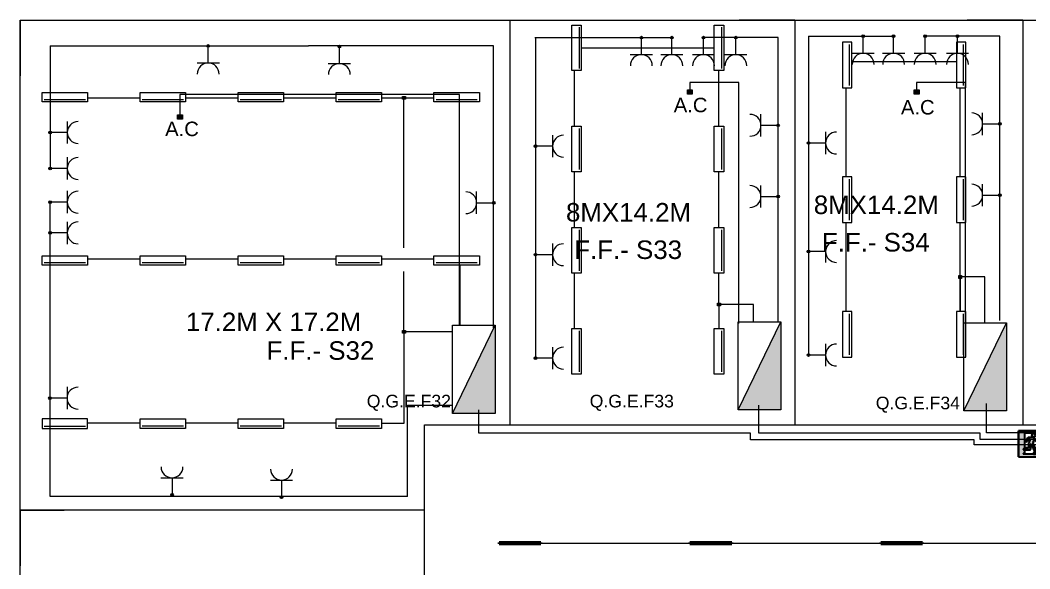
# Model space of a CAD drawing. Extents: x -17539 to 1421, y -3169 to 802964.
# Drawn here: x 319.72 to 355.17, y 392.11 to 411.37 of the extents above; entities that cross this region are included whole.
import ezdxf
from ezdxf.enums import TextEntityAlignment as Align

# ---------------------------------------------------------------- set-up
doc = ezdxf.new("R2010")
doc.units = 0
doc.header["$LTSCALE"] = 25
doc.header["$MEASUREMENT"] = 0
doc.layers.get('0').update_dxf_attribs({"lineweight": 9})
for name, color, linetype, lineweight in [('Iluminação', 10, 'Continuous', 9), ('Quadros', 50, 'Continuous', 9), ('www.cadblocksfree.com', 7, 'Continuous', 9)]:
    doc.layers.add(name, color=color, linetype=linetype, lineweight=lineweight)
doc.layers.add('Simbologia de Emergência', color=6, linetype='Continuous')
doc.layers.add('Tomadas', color=3, linetype='Continuous', lineweight=9, true_color=0x00f500)
doc.styles.add('ROMANS', font='arial.ttf')
doc.styles.get("Standard").update_dxf_attribs({"font": 'arial.ttf'})

# ---------------------------------------------------------------- blocks, each defined once
blk = doc.blocks.new('emergencia seta')
at = {"layer": 'Simbologia de Emergência'}
h = blk.add_hatch(color=98, dxfattribs=at)
h.paths.add_polyline_path([(1.001, 0.298), (0.094, 0.296), (-0.813, 0.294), (-0.811, -0.613), (1.003, -0.609)])
h.paths.add_polyline_path([(-0.131, -0.455), (-0.195, -0.52), (-0.649, -0.521), (-0.585, -0.456), (-0.585, -0.371), (-0.643, -0.371), (-0.595, -0.289), (-0.585, -0.289), (-0.587, 0.224), (-0.133, 0.225)], flags=16)
h.paths.add_polyline_path([(-0.372, -0.172, 0.038289), (-0.372, -0.171)], flags=0)
h.paths.add_polyline_path([(0.186, -0.248), (0.185, -0.067), (0.706, -0.066), (0.597, 0.07), (0.733, 0.07), (0.915, -0.156), (0.734, -0.383), (0.598, -0.383), (0.706, -0.247)], flags=16)
h.paths.add_polyline_path([(-0.349, 0.142, -1), (-0.221, 0.142, -1)], flags=0)
h.paths.add_polyline_path([(-0.188, -0.455), (-0.261, -0.455), (-0.291, -0.52), (-0.218, -0.52)], flags=16)
h.paths.add_polyline_path([(-0.3, -0.17, -0.215507), (-0.301, -0.11), (-0.263, -0.02), (-0.204, -0.069), (-0.132, -0.069), (-0.132, -0.021), (-0.187, -0.021), (-0.277, 0.054, 0.148058), (-0.294, 0.059), (-0.473, 0.059, 0.263654), (-0.498, 0.044), (-0.553, -0.048, 1), (-0.512, -0.072), (-0.462, 0.011), (-0.399, 0.011), (-0.454, -0.127, 0.095479), (-0.459, -0.154), (-0.459, -0.293), (-0.592, -0.294), (-0.635, -0.366), (-0.409, -0.366, 0.414214), (-0.386, -0.343), (-0.387, -0.173, -0.740976), (-0.372, -0.172), (-0.241, -0.446), (-0.169, -0.446)], flags=0)
for p, q in [((-0.813, 0.294), (1.001, 0.298)), ((-0.811, -0.613), (-0.813, 0.294)), ((1.001, 0.298), (1.003, -0.609)), ((1.001, 0.298), (1.001, 0.298)), ((1.001, 0.298), (1.003, -0.609)), ((1.001, 0.298), (1.001, 0.298))]:
    blk.add_line(p, q, dxfattribs=at)
at = {"layer": 'Simbologia de Emergência', "color": 7, "linetype": 'ByBlock', "lineweight": -2, "true_color": 0xffffff}
for p, q in [((1.001, 0.298), (-0.813, 0.294)), ((-0.813, 0.294), (-0.811, -0.613)), ((-0.587, 0.224), (-0.133, 0.225)), ((-0.587, 0.224), (-0.133, 0.225)), ((-0.587, 0.224), (-0.133, 0.225)), ((-0.585, -0.289), (-0.587, 0.224)), ((-0.585, -0.289), (-0.587, 0.224)), ((-0.585, -0.289), (-0.587, 0.224)), ((-0.498, 0.044), (-0.553, -0.048)), ((-0.498, 0.044), (-0.553, -0.048)), ((-0.498, 0.044), (-0.553, -0.048)), ((-0.512, -0.072), (-0.462, 0.011)), ((-0.512, -0.072), (-0.462, 0.011)), ((-0.512, -0.072), (-0.462, 0.011)), ((-0.294, 0.059), (-0.473, 0.059)), ((-0.294, 0.059), (-0.473, 0.059)), ((-0.294, 0.059), (-0.473, 0.059)), ((-0.462, 0.011), (-0.399, 0.011)), ((-0.462, 0.011), (-0.399, 0.011)), ((-0.462, 0.011), (-0.399, 0.011)), ((-0.399, 0.011), (-0.454, -0.127)), ((-0.399, 0.011), (-0.454, -0.127)), ((-0.399, 0.011), (-0.454, -0.127)), ((-0.349, 0.142), (-0.349, 0.142)), ((-0.277, 0.054), (-0.187, -0.021)), ((-0.277, 0.054), (-0.187, -0.021)), ((-0.187, -0.021), (-0.277, 0.054)), ((-0.133, 0.225), (-0.131, -0.455)), ((0.706, -0.066), (0.597, 0.07)), ((0.733, 0.07), (0.597, 0.07)), ((0.915, -0.156), (0.733, 0.07)), ((1.003, -0.609), (1.001, 0.298)), ((1.003, -0.609), (1.001, 0.298)), ((-0.595, -0.289), (-0.643, -0.371)), ((-0.595, -0.289), (-0.643, -0.371)), ((-0.643, -0.371), (-0.595, -0.289)), ((-0.592, -0.294), (-0.635, -0.366)), ((-0.592, -0.294), (-0.635, -0.366)), ((-0.592, -0.294), (-0.635, -0.366)), ((-0.585, -0.289), (-0.595, -0.289)), ((-0.585, -0.289), (-0.595, -0.289)), ((-0.595, -0.289), (-0.585, -0.289)), ((-0.459, -0.293), (-0.592, -0.294)), ((-0.459, -0.293), (-0.592, -0.294)), ((-0.459, -0.293), (-0.592, -0.294)), ((-0.459, -0.154), (-0.459, -0.293)), ((-0.459, -0.154), (-0.459, -0.293)), ((-0.459, -0.154), (-0.459, -0.293)), ((-0.387, -0.173), (-0.386, -0.343)), ((-0.387, -0.173), (-0.386, -0.343)), ((-0.386, -0.343), (-0.387, -0.173)), ((-0.372, -0.171), (-0.372, -0.172)), ((-0.372, -0.172), (-0.241, -0.446)), ((-0.372, -0.172), (-0.241, -0.446)), ((-0.372, -0.172), (-0.372, -0.172)), ((-0.372, -0.172), (-0.241, -0.446)), ((-0.263, -0.02), (-0.301, -0.11)), ((-0.263, -0.02), (-0.301, -0.11)), ((-0.301, -0.11), (-0.263, -0.02)), ((-0.3, -0.17), (-0.169, -0.446)), ((-0.3, -0.17), (-0.169, -0.446)), ((-0.169, -0.446), (-0.3, -0.17)), ((-0.263, -0.02), (-0.204, -0.069)), ((-0.263, -0.02), (-0.204, -0.069)), ((-0.263, -0.02), (-0.204, -0.069)), ((-0.263, -0.02), (-0.263, -0.02)), ((-0.204, -0.069), (-0.132, -0.069)), ((-0.204, -0.069), (-0.132, -0.069)), ((-0.204, -0.069), (-0.132, -0.069)), ((-0.187, -0.021), (-0.132, -0.021)), ((-0.187, -0.021), (-0.132, -0.021)), ((-0.132, -0.021), (-0.187, -0.021)), ((-0.132, -0.069), (-0.132, -0.021)), ((0.706, -0.066), (0.185, -0.067)), ((0.185, -0.067), (0.186, -0.248)), ((0.706, -0.247), (0.186, -0.248)), ((0.706, -0.247), (0.598, -0.383)), ((0.915, -0.156), (0.734, -0.383)), ((-0.811, -0.613), (1.003, -0.609)), ((-0.585, -0.456), (-0.649, -0.521)), ((-0.585, -0.456), (-0.649, -0.521)), ((-0.649, -0.521), (-0.585, -0.456)), ((-0.195, -0.52), (-0.649, -0.521)), ((-0.585, -0.371), (-0.643, -0.371)), ((-0.585, -0.371), (-0.643, -0.371)), ((-0.585, -0.371), (-0.643, -0.371)), ((-0.409, -0.366), (-0.635, -0.366)), ((-0.409, -0.366), (-0.635, -0.366)), ((-0.635, -0.366), (-0.409, -0.366)), ((-0.585, -0.456), (-0.585, -0.371)), ((-0.585, -0.456), (-0.585, -0.371)), ((-0.585, -0.456), (-0.585, -0.371)), ((-0.291, -0.52), (-0.261, -0.455)), ((-0.291, -0.52), (-0.261, -0.455)), ((-0.261, -0.455), (-0.291, -0.52)), ((-0.291, -0.52), (-0.218, -0.52)), ((-0.188, -0.455), (-0.261, -0.455)), ((-0.188, -0.455), (-0.261, -0.455)), ((-0.188, -0.455), (-0.261, -0.455)), ((-0.169, -0.446), (-0.241, -0.446)), ((-0.169, -0.446), (-0.241, -0.446)), ((-0.241, -0.446), (-0.169, -0.446)), ((-0.218, -0.52), (-0.188, -0.455)), ((-0.218, -0.52), (-0.188, -0.455)), ((-0.218, -0.52), (-0.188, -0.455)), ((-0.131, -0.455), (-0.195, -0.52)), ((-0.131, -0.455), (-0.195, -0.52)), ((-0.131, -0.455), (-0.195, -0.52)), ((-0.188, -0.455), (-0.188, -0.455)), ((-0.131, -0.455), (-0.131, -0.455)), ((0.734, -0.383), (0.598, -0.383))]:
    blk.add_line(p, q, dxfattribs=at)
blk.add_circle((-0.285, 0.142), 0.0645, dxfattribs=at)
blk.add_circle((-0.285, 0.142), 0.0645, dxfattribs=at)
for centre, radius, start, end in [((-0.473, 0.029), 0.0296, 90.1318, 149.2124), ((-0.473, 0.029), 0.0296, 90.1318, 149.2123), ((-0.473, 0.029), 0.0296, 90.1318, 149.2123), ((-0.285, 0.142), 0.0645, 0.1318, 180.1318), ((-0.285, 0.142), 0.0645, 180.1318, 0.1318), ((-0.294, 0.03), 0.0296, 56.444, 90.1318), ((-0.294, 0.03), 0.0296, 56.4442, 90.1318), ((-0.294, 0.03), 0.0296, 56.4442, 90.1318), ((-0.532, -0.06), 0.024, 149.2124, 329.2124), ((-0.532, -0.06), 0.024, 149.2123, 329.2123), ((-0.532, -0.06), 0.024, 149.2123, 329.2123), ((-0.387, -0.154), 0.0726, 158.3161, 180.1318), ((-0.387, -0.154), 0.0726, 158.3158, 180.1318), ((-0.387, -0.154), 0.0726, 158.3158, 180.1318), ((-0.409, -0.343), 0.0227, 270.1318, 0.1318), ((-0.409, -0.343), 0.0227, 270.1318, 0.1318), ((-0.409, -0.343), 0.0227, 270.1318, 0.1318), ((-0.379, -0.174), 0.00779, 21.0343, 167.1846), ((-0.379, -0.174), 0.00779, 21.0343, 167.1846), ((-0.379, -0.174), 0.00779, 21.0343, 167.1846), ((-0.379, -0.174), 0.00779, 21.0343, 29.8052), ((-0.234, -0.138), 0.0726, 156.7728, 205.4198), ((-0.234, -0.138), 0.0726, 156.7731, 205.4198), ((-0.234, -0.138), 0.0726, 156.7731, 205.4198)]:
    blk.add_arc(centre, radius, start, end, dxfattribs=at)
blk = doc.blocks.new('quadro eletrico')
h = blk.add_hatch(color=256)
h.dxf.hatch_style = 1
h.paths.add_polyline_path([(1.839, -0.788), (-1.457, 0.809), (-1.457, -0.788)])
blk.add_line((-1.457, 0.809), (1.839, -0.788))
blk.add_lwpolyline([(-1.457, 0.809), (1.839, 0.809), (1.839, -0.788), (-1.457, -0.788)], close=True)
blk = doc.blocks.new('Quadro')
at = {"xscale": 0.6593095434044552, "yscale": 0.6593095434044552, "zscale": 0.6593095434044552}
blk.add_blockref('quadro eletrico', (-0.091, 0.017), dxfattribs=at)
blk = doc.blocks.new('Tomada')
for p, q in [((0, 0.632), (0, 0)), ((0, 0), (-0.975, 0)), ((0, 0), (0, -0.632))]:
    blk.add_line(p, q)
blk.add_arc((0.622, 0), 0.622, 90, 270)
blk = doc.blocks.new('Iluminárias 1')
at = {"layer": 'Iluminação'}
blk.add_line((0.079, 0.079), (1.521, 0.079), dxfattribs=at)
blk.add_lwpolyline([(0, 0), (1.6, 0), (1.6, 0.332), (0, 0.332)], close=True, dxfattribs=at)
blk = doc.blocks.new('Luminária 4')
at = {"layer": 'Iluminação', "lineweight": 40}
for p, q in [((0.733, 0.043), (-0.734, 0.043)), ((-0.734, 0.043), (-0.734, 0)), ((-0.734, 0), (0.733, 0)), ((0.733, 0), (0.733, 0.043))]:
    blk.add_line(p, q, dxfattribs=at)
at = {"layer": 'Iluminação', "lineweight": 30}
blk.add_line((-0.667, 0.008), (0.679, 0.008), dxfattribs=at)
blk = doc.blocks.new('Caixa de Derivação')
at = {"layer": 'Iluminação'}
h = blk.add_hatch(color=256, dxfattribs=at)
h.dxf.hatch_style = 1
h.paths.add_polyline_path([(0.052, 0.051), (-0.048, 0.051), (-0.048, -0.049), (0.052, -0.049)])
blk.add_lwpolyline([(-0.048, 0.051), (0.052, 0.051), (0.052, -0.049), (-0.048, -0.049)], close=True, dxfattribs=at)

msp = doc.modelspace()

# ---------------------------------------------------------------- hatches: boundary and pattern name
at = {"layer": 'Tomadas'}
h = msp.add_hatch(color=256, dxfattribs=at)
h.dxf.hatch_style = 1
h.paths.add_polyline_path([(349.361, 410.805, 1), (349.267, 410.805, 1)])
h = msp.add_hatch(color=256, dxfattribs=at)
h.dxf.hatch_style = 1
h.paths.add_polyline_path([(349.361, 410.805, 1), (349.267, 410.805, 1)])
h = msp.add_hatch(color=256, dxfattribs=at)
h.dxf.hatch_style = 1
h.paths.add_polyline_path([(349.361, 410.805, 1), (349.267, 410.805, 1)])
h = msp.add_hatch(color=256, dxfattribs=at)
h.dxf.hatch_style = 1
h.paths.add_polyline_path([(349.361, 410.805, 1), (349.267, 410.805, 1)])
h = msp.add_hatch(color=256, dxfattribs=at)
h.dxf.hatch_style = 1
h.paths.add_polyline_path([(350.433, 410.805, 1), (350.34, 410.805, 1)])
h = msp.add_hatch(color=256, dxfattribs=at)
h.dxf.hatch_style = 1
h.paths.add_polyline_path([(350.433, 410.805, 1), (350.34, 410.805, 1)])
h = msp.add_hatch(color=256, dxfattribs=at)
h.dxf.hatch_style = 1
h.paths.add_polyline_path([(350.433, 410.805, 1), (350.34, 410.805, 1)])
h = msp.add_hatch(color=256, dxfattribs=at)
h.dxf.hatch_style = 1
h.paths.add_polyline_path([(350.433, 410.805, 1), (350.34, 410.805, 1)])
h = msp.add_hatch(color=256, dxfattribs=at)
h.dxf.hatch_style = 1
h.paths.add_polyline_path([(351.54, 410.805, 1), (351.447, 410.805, 1)])
h = msp.add_hatch(color=256, dxfattribs=at)
h.dxf.hatch_style = 1
h.paths.add_polyline_path([(351.54, 410.805, 1), (351.447, 410.805, 1)])
h = msp.add_hatch(color=256, dxfattribs=at)
h.dxf.hatch_style = 1
h.paths.add_polyline_path([(351.54, 410.805, 1), (351.447, 410.805, 1)])
h = msp.add_hatch(color=256, dxfattribs=at)
h.dxf.hatch_style = 1
h.paths.add_polyline_path([(351.54, 410.805, 1), (351.447, 410.805, 1)])
h = msp.add_hatch(color=256, dxfattribs=at)
h.dxf.hatch_style = 1
h.paths.add_polyline_path([(352.676, 410.805, 1), (352.583, 410.805, 1)])
h = msp.add_hatch(color=256, dxfattribs=at)
h.dxf.hatch_style = 1
h.paths.add_polyline_path([(352.676, 410.805, 1), (352.583, 410.805, 1)])
h = msp.add_hatch(color=256, dxfattribs=at)
h.dxf.hatch_style = 1
h.paths.add_polyline_path([(352.676, 410.805, 1), (352.583, 410.805, 1)])
h = msp.add_hatch(color=256, dxfattribs=at)
h.dxf.hatch_style = 1
h.paths.add_polyline_path([(352.676, 410.805, 1), (352.583, 410.805, 1)])
h = msp.add_hatch(color=256, dxfattribs=at)
h.dxf.hatch_style = 1
h.paths.add_polyline_path([(326.37, 410.465, 1), (326.277, 410.465, 1)])
h = msp.add_hatch(color=256, dxfattribs=at)
h.dxf.hatch_style = 1
h.paths.add_polyline_path([(326.37, 410.465, 1), (326.277, 410.465, 1)])
h = msp.add_hatch(color=256, dxfattribs=at)
h.dxf.hatch_style = 1
h.paths.add_polyline_path([(326.37, 410.465, 1), (326.277, 410.465, 1)])
h = msp.add_hatch(color=256, dxfattribs=at)
h.dxf.hatch_style = 1
h.paths.add_polyline_path([(326.37, 410.465, 1), (326.277, 410.465, 1)])
h = msp.add_hatch(color=256, dxfattribs=at)
h.dxf.hatch_style = 1
h.paths.add_polyline_path([(330.974, 410.445, 1), (330.88, 410.445, 1)])
h = msp.add_hatch(color=256, dxfattribs=at)
h.dxf.hatch_style = 1
h.paths.add_polyline_path([(330.974, 410.445, 1), (330.88, 410.445, 1)])
h = msp.add_hatch(color=256, dxfattribs=at)
h.dxf.hatch_style = 1
h.paths.add_polyline_path([(330.974, 410.445, 1), (330.88, 410.445, 1)])
h = msp.add_hatch(color=256, dxfattribs=at)
h.dxf.hatch_style = 1
h.paths.add_polyline_path([(330.974, 410.445, 1), (330.88, 410.445, 1)])
h = msp.add_hatch(color=256, dxfattribs=at)
h.dxf.hatch_style = 1
h.paths.add_polyline_path([(341.576, 410.757, 1), (341.482, 410.757, 1)])
h = msp.add_hatch(color=256, dxfattribs=at)
h.dxf.hatch_style = 1
h.paths.add_polyline_path([(341.576, 410.757, 1), (341.482, 410.757, 1)])
h = msp.add_hatch(color=256, dxfattribs=at)
h.dxf.hatch_style = 1
h.paths.add_polyline_path([(341.576, 410.757, 1), (341.482, 410.757, 1)])
h = msp.add_hatch(color=256, dxfattribs=at)
h.dxf.hatch_style = 1
h.paths.add_polyline_path([(341.576, 410.757, 1), (341.482, 410.757, 1)])
h = msp.add_hatch(color=256, dxfattribs=at)
h.dxf.hatch_style = 1
h.paths.add_polyline_path([(342.648, 410.757, 1), (342.555, 410.757, 1)])
h = msp.add_hatch(color=256, dxfattribs=at)
h.dxf.hatch_style = 1
h.paths.add_polyline_path([(342.648, 410.757, 1), (342.555, 410.757, 1)])
h = msp.add_hatch(color=256, dxfattribs=at)
h.dxf.hatch_style = 1
h.paths.add_polyline_path([(342.648, 410.757, 1), (342.555, 410.757, 1)])
h = msp.add_hatch(color=256, dxfattribs=at)
h.dxf.hatch_style = 1
h.paths.add_polyline_path([(342.648, 410.757, 1), (342.555, 410.757, 1)])
h = msp.add_hatch(color=256, dxfattribs=at)
h.dxf.hatch_style = 1
h.paths.add_polyline_path([(343.755, 410.757, 1), (343.662, 410.757, 1)])
h = msp.add_hatch(color=256, dxfattribs=at)
h.dxf.hatch_style = 1
h.paths.add_polyline_path([(343.755, 410.757, 1), (343.662, 410.757, 1)])
h = msp.add_hatch(color=256, dxfattribs=at)
h.dxf.hatch_style = 1
h.paths.add_polyline_path([(343.755, 410.757, 1), (343.662, 410.757, 1)])
h = msp.add_hatch(color=256, dxfattribs=at)
h.dxf.hatch_style = 1
h.paths.add_polyline_path([(343.755, 410.757, 1), (343.662, 410.757, 1)])
h = msp.add_hatch(color=256, dxfattribs=at)
h.dxf.hatch_style = 1
h.paths.add_polyline_path([(344.891, 410.757, 1), (344.798, 410.757, 1)])
h = msp.add_hatch(color=256, dxfattribs=at)
h.dxf.hatch_style = 1
h.paths.add_polyline_path([(344.891, 410.757, 1), (344.798, 410.757, 1)])
h = msp.add_hatch(color=256, dxfattribs=at)
h.dxf.hatch_style = 1
h.paths.add_polyline_path([(344.891, 410.757, 1), (344.798, 410.757, 1)])
h = msp.add_hatch(color=256, dxfattribs=at)
h.dxf.hatch_style = 1
h.paths.add_polyline_path([(344.891, 410.757, 1), (344.798, 410.757, 1)])
h = msp.add_hatch(color=256, dxfattribs=at)
h.dxf.hatch_style = 1
h.paths.add_polyline_path([(343.145, 408.926), (343.145, 408.769), (343.319, 408.769), (343.319, 408.926)])
h = msp.add_hatch(color=256, dxfattribs=at)
h.dxf.hatch_style = 1
h.paths.add_polyline_path([(351.106, 408.926), (351.106, 408.769), (351.28, 408.769), (351.28, 408.926)])
h = msp.add_hatch(color=256, dxfattribs=at)
h.dxf.hatch_style = 1
h.paths.add_polyline_path([(325.243, 408.046), (325.243, 407.89), (325.417, 407.89), (325.417, 408.046)])
h = msp.add_hatch(color=256, dxfattribs=at)
h.dxf.hatch_style = 1
h.paths.add_polyline_path([(346.374, 407.68, 1), (346.281, 407.68, 1)])
h = msp.add_hatch(color=256, dxfattribs=at)
h.dxf.hatch_style = 1
h.paths.add_polyline_path([(346.374, 407.68, 1), (346.281, 407.68, 1)])
h = msp.add_hatch(color=256, dxfattribs=at)
h.dxf.hatch_style = 1
h.paths.add_polyline_path([(346.374, 407.68, 1), (346.281, 407.68, 1)])
h = msp.add_hatch(color=256, dxfattribs=at)
h.dxf.hatch_style = 1
h.paths.add_polyline_path([(346.374, 407.68, 1), (346.281, 407.68, 1)])
h = msp.add_hatch(color=256, dxfattribs=at)
h.dxf.hatch_style = 1
h.paths.add_polyline_path([(354.159, 407.728, 1), (354.066, 407.728, 1)])
h = msp.add_hatch(color=256, dxfattribs=at)
h.dxf.hatch_style = 1
h.paths.add_polyline_path([(354.159, 407.728, 1), (354.066, 407.728, 1)])
h = msp.add_hatch(color=256, dxfattribs=at)
h.dxf.hatch_style = 1
h.paths.add_polyline_path([(354.159, 407.728, 1), (354.066, 407.728, 1)])
h = msp.add_hatch(color=256, dxfattribs=at)
h.dxf.hatch_style = 1
h.paths.add_polyline_path([(354.159, 407.728, 1), (354.066, 407.728, 1)])
h = msp.add_hatch(color=256, dxfattribs=at)
h.dxf.hatch_style = 1
h.paths.add_polyline_path([(320.815, 407.426, 1), (320.722, 407.426, 1)])
h = msp.add_hatch(color=256, dxfattribs=at)
h.dxf.hatch_style = 1
h.paths.add_polyline_path([(320.815, 407.426, 1), (320.722, 407.426, 1)])
h = msp.add_hatch(color=256, dxfattribs=at)
h.dxf.hatch_style = 1
h.paths.add_polyline_path([(320.815, 407.426, 1), (320.722, 407.426, 1)])
h = msp.add_hatch(color=256, dxfattribs=at)
h.dxf.hatch_style = 1
h.paths.add_polyline_path([(320.815, 407.426, 1), (320.722, 407.426, 1)])
h = msp.add_hatch(color=256, dxfattribs=at)
h.dxf.hatch_style = 1
h.paths.add_polyline_path([(337.855, 406.947, 1), (337.762, 406.947, 1)])
h = msp.add_hatch(color=256, dxfattribs=at)
h.dxf.hatch_style = 1
h.paths.add_polyline_path([(337.855, 406.947, 1), (337.762, 406.947, 1)])
h = msp.add_hatch(color=256, dxfattribs=at)
h.dxf.hatch_style = 1
h.paths.add_polyline_path([(337.855, 406.947, 1), (337.762, 406.947, 1)])
h = msp.add_hatch(color=256, dxfattribs=at)
h.dxf.hatch_style = 1
h.paths.add_polyline_path([(337.855, 406.947, 1), (337.762, 406.947, 1)])
h = msp.add_hatch(color=256, dxfattribs=at)
h.dxf.hatch_style = 1
h.paths.add_polyline_path([(347.445, 407.058, 1), (347.351, 407.058, 1)])
h = msp.add_hatch(color=256, dxfattribs=at)
h.dxf.hatch_style = 1
h.paths.add_polyline_path([(347.445, 407.058, 1), (347.351, 407.058, 1)])
h = msp.add_hatch(color=256, dxfattribs=at)
h.dxf.hatch_style = 1
h.paths.add_polyline_path([(347.445, 407.058, 1), (347.351, 407.058, 1)])
h = msp.add_hatch(color=256, dxfattribs=at)
h.dxf.hatch_style = 1
h.paths.add_polyline_path([(347.445, 407.058, 1), (347.351, 407.058, 1)])
h = msp.add_hatch(color=256, dxfattribs=at)
h.dxf.hatch_style = 1
h.paths.add_polyline_path([(320.815, 406.165, 1), (320.722, 406.165, 1)])
h = msp.add_hatch(color=256, dxfattribs=at)
h.dxf.hatch_style = 1
h.paths.add_polyline_path([(320.815, 406.165, 1), (320.722, 406.165, 1)])
h = msp.add_hatch(color=256, dxfattribs=at)
h.dxf.hatch_style = 1
h.paths.add_polyline_path([(320.815, 406.165, 1), (320.722, 406.165, 1)])
h = msp.add_hatch(color=256, dxfattribs=at)
h.dxf.hatch_style = 1
h.paths.add_polyline_path([(320.815, 406.165, 1), (320.722, 406.165, 1)])
h = msp.add_hatch(color=256, dxfattribs=at)
h.dxf.hatch_style = 1
h.paths.add_polyline_path([(346.374, 405.178, 1), (346.281, 405.178, 1)])
h = msp.add_hatch(color=256, dxfattribs=at)
h.dxf.hatch_style = 1
h.paths.add_polyline_path([(346.374, 405.178, 1), (346.281, 405.178, 1)])
h = msp.add_hatch(color=256, dxfattribs=at)
h.dxf.hatch_style = 1
h.paths.add_polyline_path([(346.374, 405.178, 1), (346.281, 405.178, 1)])
h = msp.add_hatch(color=256, dxfattribs=at)
h.dxf.hatch_style = 1
h.paths.add_polyline_path([(346.374, 405.178, 1), (346.281, 405.178, 1)])
h = msp.add_hatch(color=256, dxfattribs=at)
h.dxf.hatch_style = 1
h.paths.add_polyline_path([(354.159, 405.226, 1), (354.066, 405.226, 1)])
h = msp.add_hatch(color=256, dxfattribs=at)
h.dxf.hatch_style = 1
h.paths.add_polyline_path([(354.159, 405.226, 1), (354.066, 405.226, 1)])
h = msp.add_hatch(color=256, dxfattribs=at)
h.dxf.hatch_style = 1
h.paths.add_polyline_path([(354.159, 405.226, 1), (354.066, 405.226, 1)])
h = msp.add_hatch(color=256, dxfattribs=at)
h.dxf.hatch_style = 1
h.paths.add_polyline_path([(354.159, 405.226, 1), (354.066, 405.226, 1)])
h = msp.add_hatch(color=256, dxfattribs=at)
h.dxf.hatch_style = 1
h.paths.add_polyline_path([(320.815, 404.983, 1), (320.722, 404.983, 1)])
h = msp.add_hatch(color=256, dxfattribs=at)
h.dxf.hatch_style = 1
h.paths.add_polyline_path([(320.815, 404.983, 1), (320.722, 404.983, 1)])
h = msp.add_hatch(color=256, dxfattribs=at)
h.dxf.hatch_style = 1
h.paths.add_polyline_path([(320.815, 404.983, 1), (320.722, 404.983, 1)])
h = msp.add_hatch(color=256, dxfattribs=at)
h.dxf.hatch_style = 1
h.paths.add_polyline_path([(320.815, 404.983, 1), (320.722, 404.983, 1)])
h = msp.add_hatch(color=256, dxfattribs=at)
h.dxf.hatch_style = 1
h.paths.add_polyline_path([(336.393, 404.961, 1), (336.3, 404.961, 1)])
h = msp.add_hatch(color=256, dxfattribs=at)
h.dxf.hatch_style = 1
h.paths.add_polyline_path([(336.393, 404.961, 1), (336.3, 404.961, 1)])
h = msp.add_hatch(color=256, dxfattribs=at)
h.dxf.hatch_style = 1
h.paths.add_polyline_path([(336.393, 404.961, 1), (336.3, 404.961, 1)])
h = msp.add_hatch(color=256, dxfattribs=at)
h.dxf.hatch_style = 1
h.paths.add_polyline_path([(336.393, 404.961, 1), (336.3, 404.961, 1)])
h = msp.add_hatch(color=256, dxfattribs=at)
h.dxf.hatch_style = 1
h.paths.add_polyline_path([(320.815, 403.901, 1), (320.722, 403.901, 1)])
h = msp.add_hatch(color=256, dxfattribs=at)
h.dxf.hatch_style = 1
h.paths.add_polyline_path([(320.815, 403.901, 1), (320.722, 403.901, 1)])
h = msp.add_hatch(color=256, dxfattribs=at)
h.dxf.hatch_style = 1
h.paths.add_polyline_path([(320.815, 403.901, 1), (320.722, 403.901, 1)])
h = msp.add_hatch(color=256, dxfattribs=at)
h.dxf.hatch_style = 1
h.paths.add_polyline_path([(320.815, 403.901, 1), (320.722, 403.901, 1)])
h = msp.add_hatch(color=256, dxfattribs=at)
h.dxf.hatch_style = 1
h.paths.add_polyline_path([(337.855, 403.136, 1), (337.762, 403.136, 1)])
h = msp.add_hatch(color=256, dxfattribs=at)
h.dxf.hatch_style = 1
h.paths.add_polyline_path([(347.351, 403.247, 1), (347.445, 403.247, 1)])
h = msp.add_hatch(color=256, dxfattribs=at)
h.dxf.hatch_style = 1
h.paths.add_polyline_path([(337.855, 399.505, 1), (337.762, 399.505, 1)])
h = msp.add_hatch(color=256, dxfattribs=at)
h.dxf.hatch_style = 1
h.paths.add_polyline_path([(337.855, 399.505, 1), (337.762, 399.505, 1)])
h = msp.add_hatch(color=256, dxfattribs=at)
h.dxf.hatch_style = 1
h.paths.add_polyline_path([(337.855, 399.505, 1), (337.762, 399.505, 1)])
h = msp.add_hatch(color=256, dxfattribs=at)
h.dxf.hatch_style = 1
h.paths.add_polyline_path([(337.855, 399.505, 1), (337.762, 399.505, 1)])
h = msp.add_hatch(color=256, dxfattribs=at)
h.dxf.hatch_style = 1
h.paths.add_polyline_path([(347.445, 399.615, 1), (347.351, 399.615, 1)])
h = msp.add_hatch(color=256, dxfattribs=at)
h.dxf.hatch_style = 1
h.paths.add_polyline_path([(347.445, 399.615, 1), (347.351, 399.615, 1)])
h = msp.add_hatch(color=256, dxfattribs=at)
h.dxf.hatch_style = 1
h.paths.add_polyline_path([(347.445, 399.615, 1), (347.351, 399.615, 1)])
h = msp.add_hatch(color=256, dxfattribs=at)
h.dxf.hatch_style = 1
h.paths.add_polyline_path([(347.445, 399.615, 1), (347.351, 399.615, 1)])
h = msp.add_hatch(color=256, dxfattribs=at)
h.dxf.hatch_style = 1
h.paths.add_polyline_path([(320.813, 398.103, 1), (320.72, 398.103, 1)])
h = msp.add_hatch(color=256, dxfattribs=at)
h.dxf.hatch_style = 1
h.paths.add_polyline_path([(320.813, 398.103, 1), (320.72, 398.103, 1)])
h = msp.add_hatch(color=256, dxfattribs=at)
h.dxf.hatch_style = 1
h.paths.add_polyline_path([(320.813, 398.103, 1), (320.72, 398.103, 1)])
h = msp.add_hatch(color=256, dxfattribs=at)
h.dxf.hatch_style = 1
h.paths.add_polyline_path([(320.813, 398.103, 1), (320.72, 398.103, 1)])
h = msp.add_hatch(color=256, dxfattribs=at)
h.dxf.hatch_style = 1
h.paths.add_polyline_path([(325.099, 394.704, 1), (325.006, 394.704, 1)])
h = msp.add_hatch(color=256, dxfattribs=at)
h.dxf.hatch_style = 1
h.paths.add_polyline_path([(325.099, 394.704, 1), (325.006, 394.704, 1)])
h = msp.add_hatch(color=256, dxfattribs=at)
h.dxf.hatch_style = 1
h.paths.add_polyline_path([(325.099, 394.704, 1), (325.006, 394.704, 1)])
h = msp.add_hatch(color=256, dxfattribs=at)
h.dxf.hatch_style = 1
h.paths.add_polyline_path([(325.099, 394.704, 1), (325.006, 394.704, 1)])
h = msp.add_hatch(color=256, dxfattribs=at)
h.dxf.hatch_style = 1
h.paths.add_polyline_path([(328.944, 394.62, 1), (328.851, 394.62, 1)])
h = msp.add_hatch(color=256, dxfattribs=at)
h.dxf.hatch_style = 1
h.paths.add_polyline_path([(328.944, 394.62, 1), (328.851, 394.62, 1)])
h = msp.add_hatch(color=256, dxfattribs=at)
h.dxf.hatch_style = 1
h.paths.add_polyline_path([(328.944, 394.62, 1), (328.851, 394.62, 1)])
h = msp.add_hatch(color=256, dxfattribs=at)
h.dxf.hatch_style = 1
h.paths.add_polyline_path([(328.944, 394.62, 1), (328.851, 394.62, 1)])

# ---------------------------------------------------------------- linework, layer by layer
at = {"layer": 'Iluminação'}
for p, q in [((344.088, 410.389), (339.421, 410.389)), ((352.589, 409.907), (348.921, 409.907)), ((339.176, 409.6), (339.176, 407.65)), ((344.252, 407.65), (344.252, 409.6)), ((348.705, 409), (348.705, 405.87)), ((352.722, 405.87), (352.722, 409)), ((322.089, 408.644), (323.929, 408.644)), ((325.529, 408.644), (327.369, 408.644)), ((328.969, 408.644), (330.809, 408.644)), ((332.409, 408.644), (334.249, 408.644)), ((333.193, 403.376), (333.193, 408.641)), ((339.176, 406.05), (339.176, 404.09)), ((344.252, 404.09), (344.252, 406.05)), ((348.705, 404.27), (348.705, 401.14)), ((352.722, 401.14), (352.722, 404.27)), ((323.929, 402.978), (322.089, 402.978)), ((327.369, 402.978), (325.529, 402.978)), ((330.809, 402.978), (328.969, 402.978)), ((334.249, 402.978), (332.409, 402.978)), ((335.168, 400.659), (335.168, 402.775)), ((333.193, 400.426), (333.193, 402.548)), ((339.176, 402.49), (339.176, 400.54)), ((344.252, 401.385), (344.252, 402.49)), ((353.583, 402.354), (352.722, 402.354)), ((352.722, 402.354), (352.722, 401.14)), ((353.583, 400.748), (353.583, 402.354)), ((345.465, 401.385), (344.252, 401.385)), ((344.252, 401.385), (344.252, 400.54)), ((345.465, 400.778), (345.465, 401.385)), ((334.901, 400.426), (333.193, 400.426)), ((333.193, 400.426), (333.193, 397.205)), ((323.929, 397.228), (322.089, 397.228)), ((327.369, 397.228), (325.529, 397.228)), ((330.809, 397.228), (328.969, 397.228)), ((333.193, 397.205), (332.408, 397.205)), ((338.004, 393.009), (343.237, 393.009)), ((344.704, 393.009), (349.937, 393.009)), ((351.404, 393.009), (356.637, 393.009))]:
    msp.add_line(p, q, dxfattribs=at)
at = {"layer": 'Quadros'}
for p, q in [((345.656, 396.876), (345.656, 397.86)), ((353.645, 396.887), (353.645, 397.914)), ((335.828, 396.871), (335.828, 397.692)), ((345.358, 396.871), (335.828, 396.871)), ((345.358, 396.64), (345.358, 396.871)), ((353.42, 396.876), (345.656, 396.876)), ((353.42, 396.645), (353.42, 396.876)), ((361.378, 396.887), (353.645, 396.887)), ((353.216, 396.64), (345.358, 396.64)), ((353.216, 396.461), (353.216, 396.64)), ((360.947, 396.461), (353.216, 396.461)), ((361.192, 396.645), (353.42, 396.645))]:
    msp.add_line(p, q, dxfattribs=at)
at = {"layer": 'Tomadas'}
for p, q in [((337.786, 410.757), (342.608, 410.757)), ((337.809, 410.757), (337.809, 399.505)), ((337.809, 410.757), (337.809, 399.505)), ((337.809, 410.757), (337.809, 399.505)), ((337.809, 410.757), (337.809, 399.505)), ((346.327, 410.757), (343.709, 410.757)), ((346.327, 410.757), (343.709, 410.757)), ((346.327, 410.757), (343.709, 410.757)), ((346.327, 410.757), (343.709, 410.757)), ((346.327, 403.012), (346.327, 410.757)), ((346.327, 403.012), (346.327, 410.757)), ((346.327, 403.012), (346.327, 410.757)), ((346.327, 400.783), (346.327, 410.757)), ((347.398, 410.805), (347.398, 399.615)), ((347.398, 410.805), (350.393, 410.805)), ((354.112, 410.805), (351.494, 410.805)), ((354.112, 410.805), (351.494, 410.805)), ((354.112, 410.805), (351.494, 410.805)), ((354.112, 410.805), (351.494, 410.805)), ((354.112, 403.06), (354.112, 410.805)), ((354.112, 403.06), (354.112, 410.805)), ((354.112, 403.06), (354.112, 410.805)), ((354.112, 400.831), (354.112, 410.805)), ((320.768, 410.465), (329.841, 410.465)), ((320.768, 410.465), (329.841, 410.465)), ((320.768, 410.465), (329.841, 410.465)), ((320.768, 410.465), (329.841, 410.465)), ((320.768, 410.465), (320.768, 406.158)), ((336.333, 410.47), (329.838, 410.47)), ((336.333, 400.568), (336.333, 410.47)), ((344.954, 409.179), (343.226, 409.179)), ((343.226, 409.179), (343.226, 408.838)), ((344.954, 400.718), (344.954, 409.179)), ((352.915, 409.179), (351.187, 409.179)), ((351.187, 409.179), (351.187, 408.838)), ((352.915, 400.718), (352.915, 409.179)), ((335.146, 408.758), (325.324, 408.758)), ((325.324, 408.758), (325.324, 408)), ((335.146, 400.648), (335.146, 408.758)), ((320.768, 394.653), (320.768, 404.983)), ((320.768, 394.653), (320.768, 404.983)), ((320.768, 394.653), (320.768, 404.97)), ((320.768, 394.653), (320.768, 404.97)), ((333.323, 394.653), (333.323, 397.855)), ((333.323, 397.855), (334.897, 397.855)), ((333.323, 394.653), (320.768, 394.653)), ((333.323, 394.653), (320.768, 394.653)), ((333.323, 394.653), (320.768, 394.653)), ((329.292, 394.653), (320.768, 394.653))]:
    msp.add_line(p, q, dxfattribs=at)
for points in [[(343.145, 408.926), (343.319, 408.926), (343.319, 408.769), (343.145, 408.769)], [(351.106, 408.926), (351.28, 408.926), (351.28, 408.769), (351.106, 408.769)], [(325.243, 408.046), (325.417, 408.046), (325.417, 407.89), (325.243, 407.89)]]:
    msp.add_lwpolyline(points, close=True, dxfattribs=at)
for centre in [(349.314, 410.805), (349.314, 410.805), (349.314, 410.805), (349.314, 410.805), (350.386, 410.805), (350.386, 410.805), (350.386, 410.805), (350.386, 410.805), (351.494, 410.805), (351.494, 410.805), (351.494, 410.805), (351.494, 410.805), (352.63, 410.805), (352.63, 410.805), (352.63, 410.805), (352.63, 410.805), (326.323, 410.465), (326.323, 410.465), (326.323, 410.465), (326.323, 410.465), (330.927, 410.445), (330.927, 410.445), (330.927, 410.445), (330.927, 410.445), (341.529, 410.757), (341.529, 410.757), (341.529, 410.757), (341.529, 410.757), (342.601, 410.757), (342.601, 410.757), (342.601, 410.757), (342.601, 410.757), (343.709, 410.757), (343.709, 410.757), (343.709, 410.757), (343.709, 410.757), (344.845, 410.757), (344.845, 410.757), (344.845, 410.757), (344.845, 410.757), (346.327, 407.68), (346.327, 407.68), (346.327, 407.68), (346.327, 407.68), (354.112, 407.728), (354.112, 407.728), (354.112, 407.728), (354.112, 407.728), (320.768, 407.426), (320.768, 407.426), (320.768, 407.426), (320.768, 407.426), (337.809, 406.947), (337.809, 406.947), (337.809, 406.947), (337.809, 406.947), (347.398, 407.058), (347.398, 407.058), (347.398, 407.058), (347.398, 407.058), (320.768, 406.165), (320.768, 406.165), (320.768, 406.165), (320.768, 406.165), (346.327, 405.178), (346.327, 405.178), (346.327, 405.178), (346.327, 405.178), (354.112, 405.226), (354.112, 405.226), (354.112, 405.226), (354.112, 405.226), (320.768, 404.983), (320.768, 404.983), (320.768, 404.983), (320.768, 404.983), (336.346, 404.961), (336.346, 404.961), (336.346, 404.961), (336.346, 404.961), (320.768, 403.901), (320.768, 403.901), (320.768, 403.901), (320.768, 403.901), (337.809, 403.136), (347.398, 403.247), (337.809, 399.505), (337.809, 399.505), (337.809, 399.505), (337.809, 399.505), (347.398, 399.615), (347.398, 399.615), (347.398, 399.615), (347.398, 399.615), (320.767, 398.103), (320.767, 398.103), (320.767, 398.103), (320.767, 398.103), (325.052, 394.704), (325.052, 394.704), (325.052, 394.704), (325.052, 394.704), (328.897, 394.62), (328.897, 394.62), (328.897, 394.62), (328.897, 394.62)]:
    msp.add_circle(centre, 0.0466, dxfattribs=at)
at = {"layer": 'www.cadblocksfree.com'}
for p, q in [((319.721, 411.369), (507.921, 411.369)), ((319.721, 266.169), (319.721, 411.369)), ((319.721, 411.369), (319.721, 409.417)), ((319.721, 411.369), (321.267, 411.369)), ((336.921, 397.169), (336.921, 411.369)), ((346.921, 411.369), (344.968, 411.369)), ((346.921, 411.369), (346.921, 397.169)), ((346.921, 411.369), (346.921, 409.824)), ((354.921, 411.369), (352.968, 411.369)), ((354.921, 411.369), (354.921, 397.169)), ((354.921, 411.369), (354.921, 409.824)), ((333.921, 397.169), (362.921, 397.169)), ((333.921, 351.169), (333.921, 397.169)), ((333.921, 394.169), (319.721, 394.169)), ((319.721, 394.169), (319.721, 392.217)), ((319.721, 394.169), (321.267, 394.169))]:
    msp.add_line(p, q, dxfattribs=at)

# ---------------------------------------------------------------- block references
at = {"layer": 'Iluminação', "xscale": -1, "rotation": 90}
for p in [(339.421, 411.2), (344.421, 411.2), (339.421, 407.65), (344.421, 407.65), (339.421, 404.09), (344.421, 404.09), (339.421, 400.54), (344.421, 400.54)]:
    msp.add_blockref('Iluminárias 1', p, dxfattribs=at)
at = {"layer": 'Iluminação', "rotation": 90}
for p in [(348.921, 409), (352.921, 409), (348.921, 404.27), (352.921, 404.27), (348.921, 399.54), (352.921, 399.54)]:
    msp.add_blockref('Iluminárias 1', p, dxfattribs=at)
at = {"layer": 'Iluminação', "xscale": -1}
for p in [(322.089, 408.499), (325.529, 408.499), (328.969, 408.499), (332.409, 408.499), (335.849, 408.499), (322.089, 402.769), (325.529, 402.769), (328.969, 402.769), (332.409, 402.769), (335.849, 402.769), (325.529, 397.039), (328.969, 397.039), (332.409, 397.039)]:
    msp.add_blockref('Iluminárias 1', p, dxfattribs=at)
at = {"layer": 'Iluminação'}
for name, p in [('Caixa de Derivação', (333.193, 408.641)), ('Caixa de Derivação', (352.722, 402.354)), ('Caixa de Derivação', (344.252, 401.385)), ('Caixa de Derivação', (333.193, 400.426)), ('Iluminárias 1', (320.489, 397.039)), ('Luminária 4', (337.271, 392.987)), ('Luminária 4', (343.971, 392.987)), ('Luminária 4', (350.671, 392.987))]:
    msp.add_blockref(name, p, dxfattribs=at)
at = {"layer": 'Quadros', "xscale": 1.422900023054062, "yscale": 1.422900023054062, "zscale": 1.422900023054062, "rotation": 89.99999999999996}
for p in [(335.684, 399.063), (345.713, 399.182), (353.632, 399.152)]:
    msp.add_blockref('Quadro', p, dxfattribs=at)
at = {"layer": 'Simbologia de Emergência'}
msp.add_blockref('emergencia seta', (355.583, 396.655), dxfattribs=at)
at = {"layer": 'Tomadas', "xscale": 0.6170314054757464, "yscale": 0.6170314054757464, "zscale": 0.6170314054757464}
for p, rotation in [((341.529, 410.156), 270), ((341.529, 410.156), 270), ((341.529, 410.156), 270), ((341.529, 410.156), 270), ((342.601, 410.156), 270), ((342.601, 410.156), 270), ((342.601, 410.156), 270), ((342.601, 410.156), 270), ((343.709, 410.156), 270), ((343.709, 410.156), 270), ((343.709, 410.156), 270), ((343.709, 410.156), 270), ((344.845, 410.156), 270), ((344.845, 410.156), 270), ((344.845, 410.156), 270), ((344.845, 410.156), 270), ((349.314, 410.203), 270), ((349.314, 410.203), 270), ((349.314, 410.203), 270), ((349.314, 410.203), 270), ((350.386, 410.203), 270), ((350.386, 410.203), 270), ((350.386, 410.203), 270), ((350.386, 410.203), 270), ((351.494, 410.203), 270), ((351.494, 410.203), 270), ((351.494, 410.203), 270), ((351.494, 410.203), 270), ((352.63, 410.203), 270), ((352.63, 410.203), 270), ((352.63, 410.203), 270), ((352.63, 410.203), 270), ((326.323, 409.863), 270), ((326.323, 409.863), 270), ((326.323, 409.863), 270), ((326.323, 409.863), 270), ((330.927, 409.843), 270), ((330.927, 409.843), 270), ((330.927, 409.843), 270), ((330.927, 409.843), 270), ((345.726, 407.68), 180), ((345.726, 407.68), 180), ((345.726, 407.68), 180), ((345.726, 407.68), 180), ((353.511, 407.728), 180), ((353.511, 407.728), 180), ((353.511, 407.728), 180), ((353.511, 407.728), 180), ((345.726, 405.178), 180), ((345.726, 405.178), 180), ((345.726, 405.178), 180), ((345.726, 405.178), 180), ((353.511, 405.226), 180), ((353.511, 405.226), 180), ((353.511, 405.226), 180), ((353.511, 405.226), 180), ((335.745, 404.961), 180), ((335.745, 404.961), 180), ((335.745, 404.961), 180), ((335.745, 404.961), 180), ((325.052, 395.305), 89.99999999999999), ((325.052, 395.305), 89.99999999999999), ((325.052, 395.305), 89.99999999999999), ((325.052, 395.305), 89.99999999999999), ((328.897, 395.222), 89.99999999999999), ((328.897, 395.222), 89.99999999999999), ((328.897, 395.222), 89.99999999999999), ((328.897, 395.222), 89.99999999999999)]:
    msp.add_blockref('Tomada', p, dxfattribs=dict(at, rotation=rotation))
for p in [(321.37, 407.426), (321.37, 407.426), (321.37, 407.426), (321.37, 407.426), (338.41, 406.947), (338.41, 406.947), (338.41, 406.947), (338.41, 406.947), (347.999, 407.058), (347.999, 407.058), (347.999, 407.058), (347.999, 407.058), (321.37, 406.165), (321.37, 406.165), (321.37, 406.165), (321.37, 406.165), (321.37, 404.983), (321.37, 404.983), (321.37, 404.983), (321.37, 404.983), (321.37, 403.901), (321.37, 403.901), (321.37, 403.901), (321.37, 403.901), (338.41, 403.136), (347.999, 403.247), (338.41, 399.505), (338.41, 399.505), (338.41, 399.505), (338.41, 399.505), (347.999, 399.615), (347.999, 399.615), (347.999, 399.615), (347.999, 399.615), (321.368, 398.103), (321.368, 398.103), (321.368, 398.103), (321.368, 398.103)]:
    msp.add_blockref('Tomada', p, dxfattribs=at)

# ---------------------------------------------------------------- texts
at = {"layer": 'Quadros', "char_height": 0.4429, "width": 3.46617, "attachment_point": 1}
for s, insert in [('Q.G.E.F32', (331.888, 398.218)), ('Q.G.E.F33', (339.715, 398.218)), ('Q.G.E.F34', (349.759, 398.152))]:
    msp.add_mtext(s, dxfattribs=dict(at, insert=insert))
at = {"layer": 'Tomadas', "char_height": 0.5082, "width": 1.05584, "attachment_point": 1}
for insert in [(342.666, 408.646), (350.642, 408.567), (324.81, 407.808)]:
    msp.add_mtext('A.C', dxfattribs=dict(at, insert=insert))
at = {"layer": 'www.cadblocksfree.com', "style": 'ROMANS'}
for s, p in [('8MX14.2M', (347.584, 405.213)), ('8MX14.2M', (338.883, 404.951)), ('F.F.- S34', (347.868, 403.898)), ('F.F.- S33', (339.175, 403.636)), ('17.2M X 17.2M', (325.539, 401.103)), ('F.F.- S32', (328.37, 400.097))]:
    msp.add_text(s, height=0.65, dxfattribs=at).set_placement(p, align=Align.TOP_LEFT)

doc.saveas('drawing.dxf')
